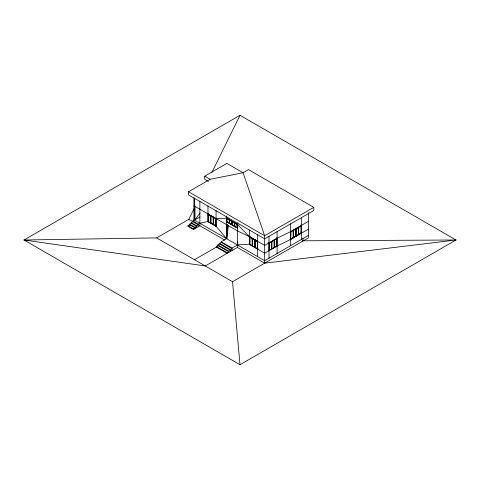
<?xml version="1.0" encoding="UTF-8"?>
<svg xmlns="http://www.w3.org/2000/svg" width="480" height="480" viewBox="0 0 480 480"><rect width="100%" height="100%" fill="white"/><g stroke="black" fill="none" stroke-linecap="round" stroke-linejoin="round"><path stroke-width="0.72" d="M226.8 237.222L228.42 225.504M237.798 241.992L237.396 244.92L250.032 244.176M302.316 240.792L456 240L264.666 263.16L237.396 247.416L205.266 265.962L24 240L240 115.296L456 240L240 364.704L24 240L156.666 237.906L188.796 219.354L194.082 208.614M211.92 172.362L240 115.296M308.406 221.382L290.562 231.684L277.086 238.218L276.924 245.916L269.31 250.122L268.986 250.686L268.446 250.374M301.362 225.45L301.2 233.148L298.584 234.282L290.562 239.478L277.086 246.012L264.666 253.182L249.546 244.452L249.546 229.968M274.002 247.23L274.332 247.416L274.332 239.994L271.41 241.68L271.572 248.82M276.762 238.404L276.756 238.782L274.002 240.18L274.164 247.32M300.66 225.414L301.032 226.014L298.746 227.334L298.578 234.66L298.248 234.474L298.578 234.66L298.578 227.238L293.508 230.358L293.178 230.172L293.172 237.594M298.416 227.148L298.746 227.334L298.248 227.43L298.41 234.57M301.038 225.636L301.032 233.058M200.118 212.928L195.006 219.822L195.006 205.794M208.326 181.368L204.726 179.292L204.726 176.172L226.866 163.392L243.066 172.746L264.666 235.722L264.666 263.16M188.526 191.76L210.126 179.292L243.066 172.746L248.466 169.626L313.806 207.354L313.806 210.468L264.666 238.842L188.526 194.88L188.526 191.76L264.666 235.722L313.806 207.354M189.606 225.432L189.606 224.19L195.006 227.304L196.626 226.368L191.226 223.254L191.226 222.63L192.846 221.694L192.846 221.07L200.088 216.888M189.606 224.19L191.226 223.254M187.986 225.744L189.606 224.808L195.006 227.928L193.386 228.864L187.986 225.744L187.986 226.368L193.386 229.488L199.866 225.744L199.866 201.222M216.066 225.996L208.128 221.598L208.128 214.182L208.668 213.87M211.044 215.862L210.882 223.002L215.736 225.804L226.596 238.686L226.596 215.922M192.846 221.07L198.246 224.19L199.866 223.254L208.452 221.412M191.226 222.63L196.626 225.744L198.246 224.808L188.796 219.354M215.904 218.484L216.444 218.172M216.444 218.358L215.736 218.76L210.72 215.676L210.882 223.002M210.714 222.72L208.128 221.598M211.044 222.912L210.552 222.816L210.552 215.766L207.966 213.9M213.306 224.214L213.144 217.266L213.474 217.08L213.474 224.502M213.636 224.406L213.312 224.592L213.312 217.17M237.936 227.772L237.396 228.084L226.758 221.754L226.758 218.388L227.298 218.076M215.898 225.714L215.736 218.76L226.596 218.106L237.396 224.34L249.87 237.222L252.462 238.344L252.462 245.766L257.646 249.126L258.186 248.814M234.942 226.104L234.612 226.29L229.542 223.176L229.704 220.092L226.596 218.106M227.088 221.568L226.596 221.85L237.396 228.084M229.368 222.888L226.758 221.754M226.596 224.652L227.136 224.34L227.136 238.374L221.196 241.8L221.196 242.424L231.996 248.658L230.376 249.594L219.576 243.36L219.576 243.984L230.376 250.218L228.756 251.154L217.956 244.92L217.956 246.168M229.704 223.08L229.206 222.984L229.206 219.99L229.536 219.804M232.326 221.604L232.164 224.688L231.828 224.496L231.828 221.502L229.374 219.9L229.542 223.176M234.774 226.2L234.612 222.924L237.066 224.526C236.574 225.252 237.666 228.336 237.066 227.52L234.78 226.2L234.774 222.828L234.444 223.014L231.996 221.412L231.996 224.778L232.326 224.592M234.606 225.912L234.444 223.014L234.774 222.828M237.936 224.028L237.066 224.526L237.396 224.34M193.926 205.794L237.396 230.892L237.936 230.58M219.576 243.36L221.196 242.424M217.956 244.92L219.576 243.984M216.336 246.48L217.956 245.544L228.756 251.778L227.136 252.714L216.336 246.48L216.336 247.104L227.136 253.338L227.136 252.714M194.466 259.728L217.002 246.72M237.396 230.892L249.546 236.658L250.086 236.346M257.646 248.754L249.708 244.356L249.87 236.844L249.87 244.266L252.462 245.766M221.196 241.8L231.996 248.04L237.936 244.608M255.216 240.12L255.054 247.26M257.646 241.332L257.316 241.518L254.892 239.934L254.892 247.35L255.216 247.164M252.294 245.478L252.132 238.524L252.462 238.344M252.624 245.67L252.3 245.856L252.3 238.434L254.724 240.024L255.054 239.838L254.724 240.024L254.886 246.978M257.478 248.472L257.484 241.428L257.484 248.85M276.924 238.494L269.148 242.988L269.148 250.404L269.31 243.078L271.74 241.488L271.74 248.91L271.41 248.724M301.2 225.726L290.724 231.774L290.724 239.196L290.892 231.87L293.34 230.262L293.34 237.684L293.01 237.498M269.148 250.404L276.924 245.916M290.724 239.196L301.2 233.148M308.406 229.176L290.562 239.478L290.022 239.166M308.406 235.41L264.666 260.664L193.926 219.822M156.666 237.906L232.536 281.706L308.406 237.906L308.406 212.652M268.986 242.892L269.31 243.078L268.446 242.58M300.66 225.228L301.2 225.54M204.726 176.172L210.126 179.292M300.87 232.962L301.362 233.244M293.178 230.172L293.508 230.358L293.346 237.306M295.968 235.794L296.13 228.846L295.8 228.66L295.794 236.082M295.632 235.986L295.962 236.172L295.962 228.75M276.546 237.906L277.086 238.218L264.666 245.388L249.546 236.658M276.594 238.686L276.756 245.826M274.17 239.898L274.494 240.084L274.332 247.038M271.578 241.398L271.902 241.584L271.74 248.532M276.546 245.7L277.086 246.012M226.758 218.388L237.234 224.436L237.234 227.802M249.708 236.94L257.484 241.428M208.128 214.182L215.904 218.67L215.904 226.086M268.446 250.188L268.986 250.5M226.674 232.092L227.214 232.404L227.214 225.018M199.686 225.642L224.688 240.078M226.92 218.292L226.926 221.664M208.29 214.086L208.29 221.508M232.536 281.706L240 364.704M303.006 238.53L303.006 241.02M301.362 217.446L301.362 239.478M290.562 223.68L290.562 245.712M277.086 231.528L277.086 253.494M268.986 236.202L268.986 258.168M257.646 234.642L257.646 256.608M237.396 222.888L237.396 247.416M231.996 248.04L231.996 250.53M230.376 249.594L230.376 251.466M228.756 251.154L228.756 252.402M216.066 210.57L216.066 226.368L207.966 221.694L207.966 205.896M198.246 224.19L198.246 226.68M196.626 225.744L196.626 227.616M195.006 227.304L195.006 228.552M194.466 198.102L194.466 220.134M193.926 197.79L193.926 221.07M193.386 228.864L193.386 229.488M210.882 215.58L210.552 215.766L210.882 215.58M232.158 221.316L231.828 221.502L232.158 221.316M290.892 231.87L290.562 231.684L290.892 231.87"/></g></svg>
